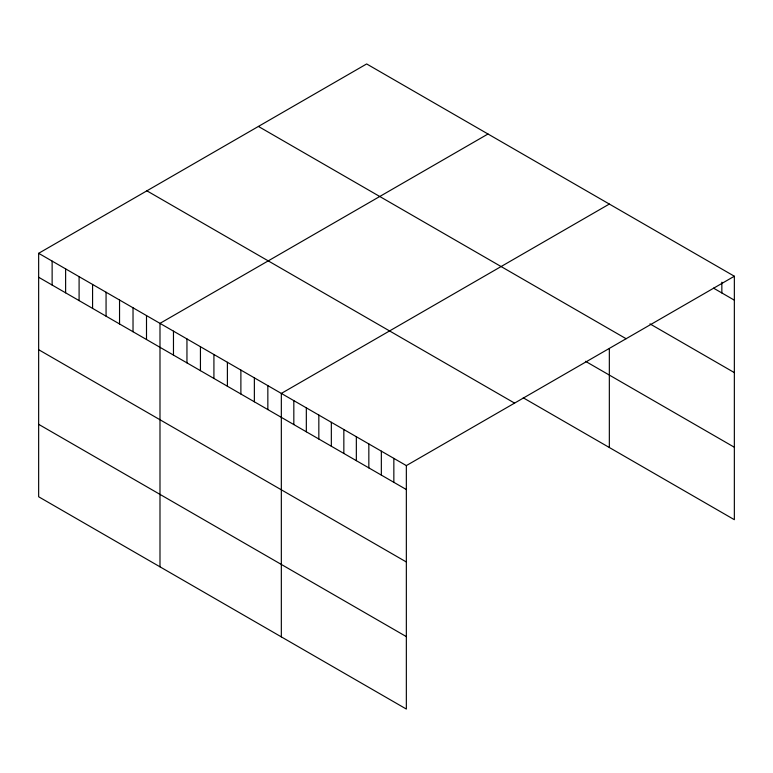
<?xml version="1.0" encoding="UTF-8"?>
<svg xmlns="http://www.w3.org/2000/svg" width="773" height="773" viewBox="0 0 773 773"><rect width="100%" height="100%" fill="white"/><g stroke="black" fill="none" stroke-linecap="round" stroke-linejoin="round"><path stroke-width="1.16" d="M38.65 253.312L406.347 465.597L406.347 709.054L38.65 496.768L38.65 253.312L366.653 63.946L734.35 276.232L734.35 519.688L523.253 397.815M487.995 134L159.992 323.365L159.992 566.822M609.337 204.053L281.333 393.428L281.333 636.884M406.347 465.597L734.35 276.232M713.518 288.136L734.35 300.166M649.967 323.887L734.35 372.615M258.414 126.434L626.111 338.719M585.48 361.3L734.35 447.248M146.889 190.825L514.586 403.11M38.65 277.256L406.347 489.541M38.65 349.696L406.347 561.981M38.65 424.329L406.347 636.614M721.847 282.184L721.847 292.948M609.337 348.662L609.337 447.509M393.844 458.379L393.844 482.323M381.34 451.161L381.34 475.105M368.837 443.944L368.837 467.887M356.343 436.726L356.343 460.669M343.84 429.508L343.84 453.451M331.337 422.29L331.337 446.234M318.834 415.072L318.834 439.016M306.33 407.854L306.33 431.798M293.827 400.636L293.827 424.58M267.844 385.64L267.844 409.584M254.365 377.852L254.365 401.796M240.886 370.074L240.886 394.008M227.397 362.286L227.397 386.229M213.918 354.507L213.918 378.441M200.439 346.719L200.439 370.663M186.95 338.932L186.95 362.875M173.471 331.153L173.471 355.097M146.503 315.587L146.503 339.521M133.024 307.799L133.024 331.743M119.544 300.021L119.544 323.955M106.065 292.233L106.065 316.176M92.576 284.445L92.576 308.388M79.097 276.666L79.097 300.61M65.618 268.878L65.618 292.822M52.129 261.1L52.129 285.034"/></g></svg>
